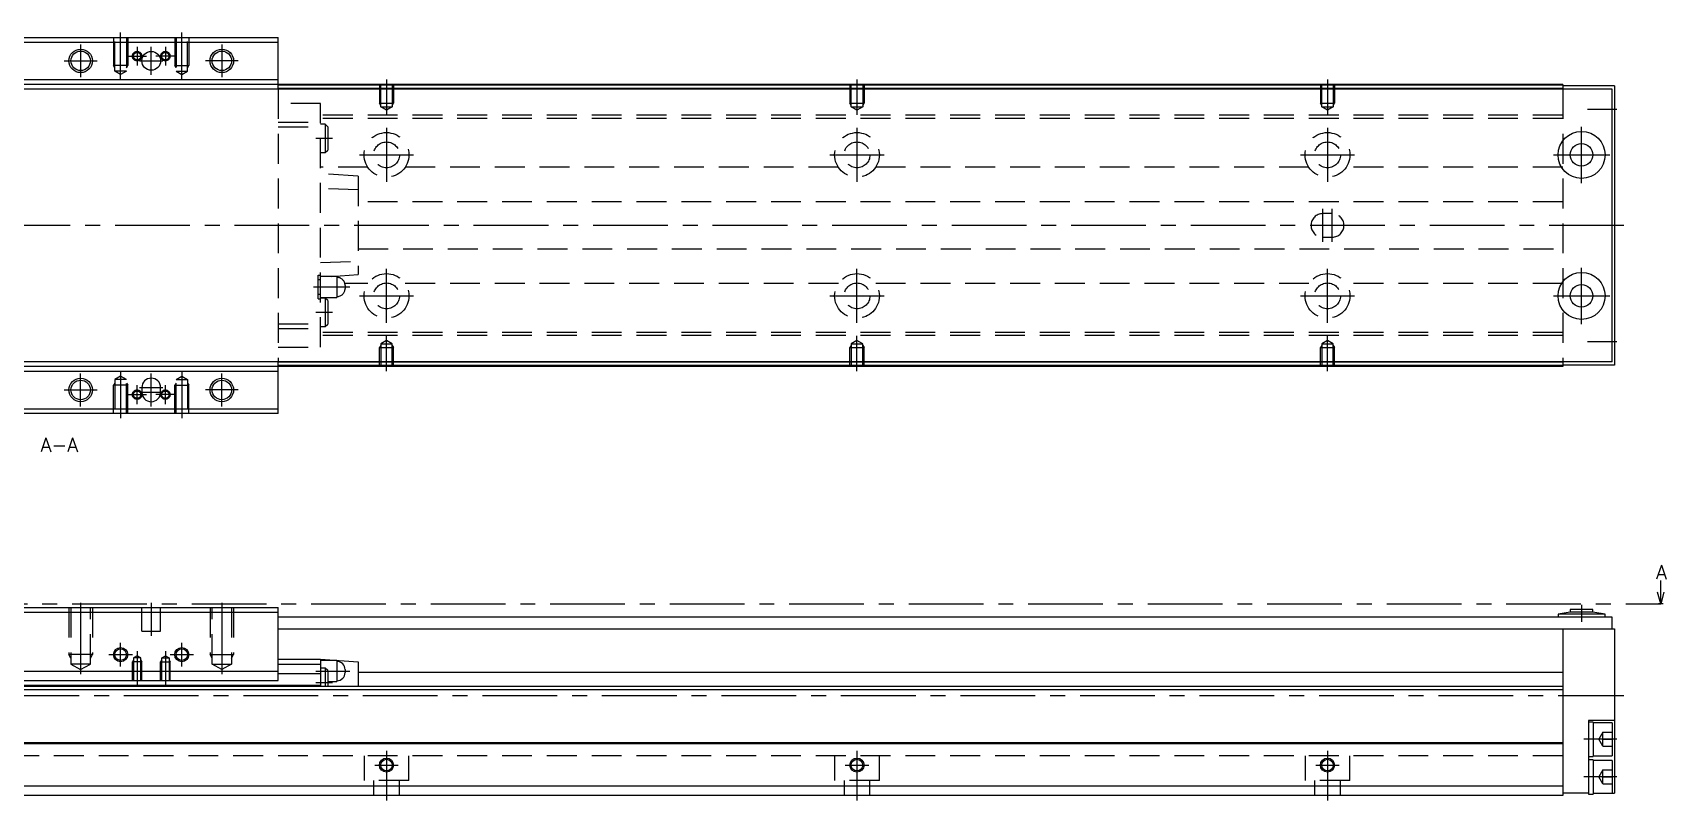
# Model space of a CAD drawing. Extents: x -2 to 917, y -8 to 279.
# Drawn here: x 569.6 to 916.8, y 9 to 172.3 of the extents above; entities that cross this region are included whole.
import ezdxf

# ---------------------------------------------------------------- set-up
doc = ezdxf.new("R2010")
doc.units = 0
doc.header["$LTSCALE"] = 0.5
doc.linetypes.add('CENTER', pattern=[50.8, 31.75, -6.35, 6.35, -6.35])
doc.linetypes.add('DASHED', pattern=[19.05, 12.7, -6.35])
for name, color, linetype in [('MSM_CENTER', 1, 'CENTER'), ('MSM_CONTINUOUS', 7, 'CONTINUOUS'), ('MSM_DASHED', 4, 'DASHED'), ('MSM_NARROW', 5, 'CONTINUOUS'), ('MSM_PART_NUMBER', 7, 'CONTINUOUS')]:
    doc.layers.add(name, color=color, linetype=linetype)
doc.styles.get("Standard").update_dxf_attribs({"font": 'txt.shx', "height": 3, "bigfont": 'bigfont.shx'})

msp = doc.modelspace()

# ---------------------------------------------------------------- linework, layer by layer
at = {"layer": 'MSM_CENTER'}
for p, q in [((588.26, 162.39), (588.26, 172.3)), ((601.26, 162.39), (601.26, 172.3)), ((579.76, 169.8), (579.76, 162.8)), ((589.76, 167.3), (593.76, 167.3)), ((591.76, 169.3), (591.76, 165.3)), ((594.76, 163.3), (594.76, 169.3)), ((599.76, 167.3), (595.76, 167.3)), ((597.76, 169.3), (597.76, 165.3)), ((609.76, 169.8), (609.76, 162.8)), ((576.26, 166.3), (583.26, 166.3)), ((592.26, 166.3), (597.26, 166.3)), ((613.26, 166.3), (606.26, 166.3)), ((644.76, 162.3), (644.76, 154.79)), ((744.76, 162.3), (744.76, 154.79)), ((844.76, 162.3), (844.76, 154.79)), ((900.01, 156), (906.26, 156)), ((633.26, 149.8), (629.76, 149.8)), ((644.76, 152.05), (644.76, 140.55)), ((744.76, 152.05), (744.76, 140.55)), ((844.76, 152.05), (844.76, 140.55)), ((898.76, 140.3), (898.76, 152.3)), ((639.01, 146.3), (650.51, 146.3)), ((739.01, 146.3), (750.51, 146.3)), ((839.01, 146.3), (850.51, 146.3)), ((892.76, 146.3), (904.76, 146.3)), ((843.76, 127.8), (843.76, 134.8)), ((845.76, 127.8), (845.76, 134.8)), ((907.76, 131.3), (256.26, 131.3)), ((644.76, 110.55), (644.76, 122.05)), ((744.76, 110.55), (744.76, 122.05)), ((844.76, 110.55), (844.76, 122.05)), ((898.76, 110.3), (898.76, 122.3)), ((629.26, 118.2), (636.96, 118.2)), ((639.01, 116.3), (650.51, 116.3)), ((739.01, 116.3), (750.51, 116.3)), ((839.01, 116.3), (850.51, 116.3)), ((892.76, 116.3), (904.76, 116.3)), ((633.26, 112.8), (629.76, 112.8)), ((644.76, 100.3), (644.76, 107.81)), ((744.76, 100.3), (744.76, 107.81)), ((844.76, 100.3), (844.76, 107.81)), ((900.01, 106.6), (906.26, 106.6)), ((579.76, 92.8), (579.76, 99.8)), ((588.26, 100.21), (588.26, 90.3)), ((591.76, 93.3), (591.76, 97.3)), ((594.76, 92.8), (594.76, 99.8)), ((597.76, 93.3), (597.76, 97.3)), ((601.26, 100.21), (601.26, 90.3)), ((609.76, 92.8), (609.76, 99.8)), ((576.26, 96.3), (583.26, 96.3)), ((589.76, 95.3), (593.76, 95.3)), ((592.26, 96.8), (597.26, 96.8)), ((592.26, 95.8), (597.26, 95.8)), ((599.76, 95.3), (595.76, 95.3)), ((613.26, 96.3), (606.26, 96.3)), ((247.76, 50.8), (915.6, 50.8)), ((579.76, 51), (579.76, 35.81)), ((594.76, 51), (594.76, 44)), ((609.76, 51), (609.76, 35.81)), ((898.76, 50.6), (898.76, 47)), ((588.26, 37.5), (588.26, 42.5)), ((601.26, 37.5), (601.26, 42.5)), ((585.76, 40), (590.76, 40)), ((591.76, 40.76), (591.76, 33.5)), ((597.76, 40.76), (597.76, 33.5)), ((598.76, 40), (603.76, 40)), ((629.76, 36.5), (636.96, 36.5)), ((258.76, 31.3), (907.76, 31.3)), ((629.76, 34.1), (633.26, 34.1)), ((906.26, 22), (899.26, 22)), ((644.76, 19.5), (644.76, 9)), ((744.76, 19.5), (744.76, 9)), ((844.76, 19.5), (844.76, 9)), ((642.26, 16.5), (647.26, 16.5)), ((742.26, 16.5), (747.26, 16.5)), ((842.26, 16.5), (847.26, 16.5)), ((906.26, 14), (899.26, 14))]:
    msp.add_line(p, q, dxfattribs=at)
at = {"layer": 'MSM_CONTINUOUS'}
for p, q in [((567.76, 171.3), (621.76, 171.3)), ((567.76, 170.3), (621.76, 170.3)), ((621.76, 160.3), (621.76, 171.3)), ((905.26, 160.3), (283.26, 160.3)), ((894.76, 161.3), (294.76, 161.3)), ((567.76, 162.3), (621.76, 162.3)), ((894.76, 161.1), (621.76, 161.1)), ((894.76, 160.4), (621.76, 160.4)), ((894.76, 161.3), (894.76, 160.3)), ((905.76, 161), (894.76, 161)), ((905.26, 102.3), (905.26, 160.3)), ((905.76, 161), (905.76, 101.6)), ((905.26, 102.3), (283.26, 102.3)), ((894.76, 101.3), (294.76, 101.3)), ((621.76, 91.3), (621.76, 102.3)), ((894.76, 102.2), (621.76, 102.2)), ((894.76, 101.5), (621.76, 101.5)), ((894.76, 102.3), (894.76, 101.3)), ((905.76, 101.6), (894.76, 101.6)), ((567.76, 100.3), (621.76, 100.3)), ((592.76, 96.8), (592.76, 95.8)), ((596.76, 95.8), (596.76, 96.8)), ((567.76, 92.3), (621.76, 92.3)), ((621.76, 91.3), (567.76, 91.3)), ((915.6, 50.8), (915.6, 55.8)), ((915.6, 50.8), (914.93, 53.3)), ((916.26, 53.3), (915.6, 50.8)), ((567.76, 50), (621.76, 50)), ((567.76, 49), (621.76, 49)), ((621.76, 34.5), (621.76, 50)), ((896.36, 49), (893.76, 48.6)), ((896.36, 49.6), (896.36, 49)), ((901.16, 49.6), (896.36, 49.6)), ((901.16, 49), (896.36, 49)), ((901.16, 49), (901.16, 49.6)), ((903.76, 48.6), (901.16, 49)), ((916.1, 50.8), (915.1, 50.8)), ((905.26, 48), (621.76, 48)), ((621.76, 45.5), (905.76, 45.5)), ((893.76, 48.6), (893.76, 48)), ((903.76, 48.6), (893.76, 48.6)), ((894.76, 45.5), (894.76, 10)), ((903.76, 48), (903.76, 48.6)), ((905.26, 45.5), (905.26, 48)), ((905.76, 45.5), (905.76, 10.5)), ((621.76, 39), (630.76, 39)), ((630.76, 39), (638.76, 38.5)), ((630.76, 39), (630.76, 33.2)), ((634.21, 38.75), (630.76, 38.75)), ((634.21, 38.75), (634.21, 34.25)), ((638.76, 38.5), (638.76, 33.2)), ((567.76, 36.5), (621.76, 36.5)), ((621.76, 38), (630.76, 38)), ((621.76, 36), (630.76, 36)), ((631.76, 37.1), (630.76, 37.1)), ((632.26, 36.6), (631.76, 37.1)), ((631.76, 37.1), (631.76, 33.2)), ((632.26, 36.6), (632.26, 33.2)), ((635.96, 36.8), (635.96, 36.2)), ((638.76, 36.3), (894.76, 36.3)), ((894.76, 33.2), (294.76, 33.2)), ((894.76, 32.5), (294.76, 32.5)), ((558.76, 33.5), (630.76, 33.5)), ((567.76, 34.5), (621.76, 34.5)), ((632.26, 34.25), (634.21, 34.25)), ((905.76, 26), (900.26, 26)), ((900.26, 26), (900.26, 10.35)), ((901.26, 25.65), (900.26, 25.65)), ((901.26, 25.65), (901.26, 18.35)), ((905.26, 25.5), (901.26, 25.5)), ((905.26, 25.5), (905.26, 18.5)), ((894.76, 21.2), (294.76, 21.2)), ((894.76, 21), (294.76, 21)), ((900.26, 18.35), (901.26, 18.35)), ((901.26, 17.65), (900.26, 17.65)), ((901.26, 18.5), (905.26, 18.5)), ((901.26, 17.65), (901.26, 10.35)), ((905.26, 17.5), (901.26, 17.5)), ((905.26, 17.5), (905.26, 10.5)), ((844.76, 12), (285.26, 12)), ((894.76, 12), (294.76, 12)), ((900.26, 10.5), (894.76, 10.5)), ((901.26, 10.5), (905.76, 10.5)), ((894.76, 10), (294.76, 10)), ((900.26, 10.35), (901.26, 10.35))]:
    msp.add_line(p, q, dxfattribs=at)
for centre, radius in [((579.76, 166.3), 2.07), ((594.76, 166.3), 2), ((609.76, 166.3), 2.07), ((898.76, 146.3), 5), ((898.76, 146.3), 2.4), ((898.76, 116.3), 5), ((898.76, 116.3), 2.4), ((579.76, 96.3), 2.07), ((609.76, 96.3), 2.07), ((588.26, 40), 1.23), ((601.26, 40), 1.23), ((644.76, 16.5), 1.23), ((744.76, 16.5), 1.23), ((844.76, 16.5), 1.23)]:
    msp.add_circle(centre, radius, dxfattribs=at)
for centre, radius, start, end in [((594.76, 96.8), 2, 0, 180), ((594.76, 95.8), 2, 180, 0), ((634.21, 36.8), 1.75, 0, 90), ((634.21, 36.2), 1.75, 270, 0)]:
    msp.add_arc(centre, radius, start, end, dxfattribs=at)
at = {"layer": 'MSM_DASHED'}
for p, q in [((586.76, 171.3), (586.76, 165.3)), ((587.03, 164.1), (587.03, 171.3)), ((589.49, 171.3), (589.49, 164.1)), ((589.76, 171.3), (589.76, 165.3)), ((599.76, 171.3), (599.76, 165.3)), ((600.03, 171.3), (600.03, 164.1)), ((602.49, 164.1), (602.49, 171.3)), ((602.76, 171.3), (602.76, 165.3)), ((589.76, 165.3), (586.76, 165.3)), ((587.03, 164.83), (586.76, 165.3)), ((589.49, 164.1), (587.03, 164.1)), ((588.26, 163.39), (587.03, 164.1)), ((589.49, 164.1), (588.26, 163.39)), ((589.49, 164.83), (589.76, 165.3)), ((599.76, 165.3), (602.76, 165.3)), ((600.03, 164.83), (599.76, 165.3)), ((600.03, 164.1), (602.49, 164.1)), ((600.03, 164.1), (601.26, 163.39)), ((601.26, 163.39), (602.49, 164.1)), ((602.49, 164.83), (602.76, 165.3)), ((621.76, 160.3), (621.76, 102.3)), ((643.26, 161.3), (643.26, 157.3)), ((643.53, 156.5), (643.53, 161.3)), ((645.99, 161.3), (645.99, 156.5)), ((646.26, 161.3), (646.26, 157.3)), ((743.26, 161.3), (743.26, 157.3)), ((743.53, 156.5), (743.53, 161.3)), ((745.99, 161.3), (745.99, 156.5)), ((746.26, 161.3), (746.26, 157.3)), ((843.26, 161.3), (843.26, 157.3)), ((843.53, 156.5), (843.53, 161.3)), ((845.99, 161.3), (845.99, 156.5)), ((846.26, 161.3), (846.26, 157.3)), ((894.76, 160.3), (894.76, 102.3)), ((630.76, 157.2), (621.76, 157.2)), ((630.76, 105.4), (630.76, 157.2)), ((643.53, 156.83), (643.26, 157.3)), ((643.26, 157.3), (646.26, 157.3)), ((643.53, 156.5), (645.99, 156.5)), ((644.76, 155.79), (643.53, 156.5)), ((645.99, 156.5), (644.76, 155.79)), ((645.99, 156.83), (646.26, 157.3)), ((743.53, 156.83), (743.26, 157.3)), ((743.26, 157.3), (746.26, 157.3)), ((743.53, 156.5), (745.99, 156.5)), ((744.76, 155.79), (743.53, 156.5)), ((745.99, 156.5), (744.76, 155.79)), ((745.99, 156.83), (746.26, 157.3)), ((843.53, 156.83), (843.26, 157.3)), ((843.26, 157.3), (846.26, 157.3)), ((843.53, 156.5), (845.99, 156.5)), ((844.76, 155.79), (843.53, 156.5)), ((845.99, 156.5), (844.76, 155.79)), ((845.99, 156.83), (846.26, 157.3)), ((621.76, 153.25), (630.76, 153.25)), ((894.76, 154.75), (630.76, 154.75)), ((894.76, 154.05), (630.76, 154.05)), ((631.76, 152.8), (630.76, 152.8)), ((631.76, 152.8), (631.76, 146.8)), ((632.26, 152.3), (631.76, 152.8)), ((621.76, 152.25), (630.76, 152.25)), ((632.26, 152.3), (632.26, 147.3)), ((630.76, 146.8), (631.76, 146.8)), ((631.76, 146.8), (632.26, 147.3)), ((640.81, 143.66), (630.76, 143.66)), ((740.81, 143.66), (648.71, 143.66)), ((840.81, 143.66), (748.71, 143.66)), ((894.76, 143.66), (848.71, 143.66)), ((638.76, 141.77), (630.76, 142.3)), ((638.76, 138.9), (630.76, 139.16)), ((638.76, 141.77), (638.76, 120.83)), ((894.76, 136.3), (638.76, 136.3)), ((845.76, 133.8), (843.76, 133.8)), ((843.76, 128.8), (845.76, 128.8)), ((638.76, 126.3), (894.76, 126.3)), ((630.76, 123.44), (638.76, 123.7)), ((630.26, 120.7), (630.76, 120.7)), ((630.26, 115.7), (630.26, 120.7)), ((630.76, 119.7), (630.26, 119.7)), ((634.21, 120.45), (630.76, 120.45)), ((633.02, 120.45), (638.76, 120.83)), ((634.21, 120.45), (634.21, 115.95)), ((640.81, 118.94), (635.9, 118.94)), ((635.96, 118.5), (635.96, 117.9)), ((740.81, 118.94), (648.71, 118.94)), ((840.81, 118.94), (748.71, 118.94)), ((894.76, 118.94), (848.71, 118.94)), ((630.26, 116.7), (630.76, 116.7)), ((630.26, 115.7), (630.76, 115.7)), ((630.76, 115.95), (634.21, 115.95)), ((631.76, 115.8), (630.76, 115.8)), ((632.26, 115.3), (631.76, 115.8)), ((631.76, 115.8), (631.76, 109.8)), ((632.26, 115.3), (632.26, 110.3)), ((621.76, 110.35), (630.76, 110.35)), ((621.76, 109.35), (630.76, 109.35)), ((630.76, 109.8), (631.76, 109.8)), ((894.76, 108.55), (630.76, 108.55)), ((894.76, 107.85), (630.76, 107.85)), ((631.76, 109.8), (632.26, 110.3)), ((621.76, 105.4), (630.76, 105.4)), ((643.53, 105.77), (643.26, 105.3)), ((643.26, 101.3), (643.26, 105.3)), ((643.26, 105.3), (646.26, 105.3)), ((644.76, 106.81), (643.53, 106.1)), ((643.53, 106.1), (643.53, 101.3)), ((643.53, 106.1), (645.99, 106.1)), ((645.99, 106.1), (644.76, 106.81)), ((645.99, 101.3), (645.99, 106.1)), ((645.99, 105.77), (646.26, 105.3)), ((646.26, 101.3), (646.26, 105.3)), ((743.53, 105.77), (743.26, 105.3)), ((743.26, 101.3), (743.26, 105.3)), ((743.26, 105.3), (746.26, 105.3)), ((744.76, 106.81), (743.53, 106.1)), ((743.53, 106.1), (743.53, 101.3)), ((743.53, 106.1), (745.99, 106.1)), ((745.99, 106.1), (744.76, 106.81)), ((745.99, 101.3), (745.99, 106.1)), ((745.99, 105.77), (746.26, 105.3)), ((746.26, 101.3), (746.26, 105.3)), ((843.53, 105.77), (843.26, 105.3)), ((843.26, 101.3), (843.26, 105.3)), ((843.26, 105.3), (846.26, 105.3)), ((844.76, 106.81), (843.53, 106.1)), ((843.53, 106.1), (843.53, 101.3)), ((843.53, 106.1), (845.99, 106.1)), ((845.99, 106.1), (844.76, 106.81)), ((845.99, 101.3), (845.99, 106.1)), ((845.99, 105.77), (846.26, 105.3)), ((846.26, 101.3), (846.26, 105.3)), ((587.03, 97.77), (586.76, 97.3)), ((589.76, 97.3), (586.76, 97.3)), ((586.76, 91.3), (586.76, 97.3)), ((588.26, 99.21), (587.03, 98.5)), ((587.03, 98.5), (587.03, 91.3)), ((589.49, 98.5), (587.03, 98.5)), ((589.49, 98.5), (588.26, 99.21)), ((589.49, 91.3), (589.49, 98.5)), ((589.49, 97.77), (589.76, 97.3)), ((589.76, 91.3), (589.76, 97.3)), ((600.03, 97.77), (599.76, 97.3)), ((599.76, 91.3), (599.76, 97.3)), ((599.76, 97.3), (602.76, 97.3)), ((600.03, 98.5), (601.26, 99.21)), ((600.03, 91.3), (600.03, 98.5)), ((600.03, 98.5), (602.49, 98.5)), ((601.26, 99.21), (602.49, 98.5)), ((602.49, 98.5), (602.49, 91.3)), ((602.49, 97.77), (602.76, 97.3)), ((602.76, 91.3), (602.76, 97.3)), ((577.26, 50), (577.26, 40)), ((577.69, 50), (577.69, 38)), ((581.83, 38), (581.83, 50)), ((582.26, 50), (582.26, 40)), ((592.76, 45), (592.76, 50)), ((596.76, 45), (596.76, 50)), ((607.26, 50), (607.26, 40)), ((607.69, 38), (607.69, 50)), ((611.83, 50), (611.83, 38)), ((612.26, 50), (612.26, 40)), ((592.76, 45), (596.76, 45)), ((582.26, 40), (577.26, 40)), ((577.69, 39.25), (577.26, 40)), ((581.83, 39.25), (582.26, 40)), ((590.98, 38.87), (590.76, 38.5)), ((592.76, 38.5), (590.76, 38.5)), ((590.76, 34.5), (590.76, 38.5)), ((591.76, 39.76), (590.98, 39.31)), ((592.54, 39.31), (590.98, 39.31)), ((590.98, 39.31), (590.98, 34.5)), ((592.54, 39.31), (591.76, 39.76)), ((592.54, 34.5), (592.54, 39.31)), ((592.54, 38.87), (592.76, 38.5)), ((592.76, 34.5), (592.76, 38.5)), ((596.98, 38.87), (596.76, 38.5)), ((596.76, 34.5), (596.76, 38.5)), ((596.76, 38.5), (598.76, 38.5)), ((596.98, 39.31), (597.76, 39.76)), ((596.98, 39.31), (598.54, 39.31)), ((596.98, 34.5), (596.98, 39.31)), ((597.76, 39.76), (598.54, 39.31)), ((598.54, 39.31), (598.54, 34.5)), ((598.54, 38.87), (598.76, 38.5)), ((598.76, 34.5), (598.76, 38.5)), ((607.26, 40), (612.26, 40)), ((607.69, 39.25), (607.26, 40)), ((611.83, 39.25), (612.26, 40)), ((581.83, 38), (577.69, 38)), ((577.69, 38), (579.76, 36.81)), ((579.76, 36.81), (581.83, 38)), ((607.69, 38), (611.83, 38)), ((609.76, 36.81), (607.69, 38)), ((611.83, 38), (609.76, 36.81)), ((903.26, 23.5), (902.4, 22)), ((903.26, 20.5), (902.4, 22)), ((903.26, 20.5), (903.26, 23.5)), ((903.26, 23.5), (905.26, 23.5)), ((903.26, 22), (905.26, 22)), ((894.76, 18.5), (294.76, 18.5)), ((640.01, 18.5), (640.01, 13.2)), ((649.51, 13.2), (649.51, 18.5)), ((740.01, 18.5), (740.01, 13.2)), ((749.51, 13.2), (749.51, 18.5)), ((840.01, 18.5), (840.01, 13.2)), ((849.51, 13.2), (849.51, 18.5)), ((903.26, 20.5), (905.26, 20.5)), ((903.26, 15.5), (902.4, 14)), ((903.26, 12.5), (902.4, 14)), ((903.26, 12.5), (903.26, 15.5)), ((903.26, 15.5), (905.26, 15.5)), ((903.26, 14), (905.26, 14)), ((649.51, 13.2), (640.01, 13.2)), ((642.01, 13.2), (642.01, 10)), ((647.51, 10), (647.51, 13.2)), ((749.51, 13.2), (740.01, 13.2)), ((742.01, 13.2), (742.01, 10)), ((747.51, 10), (747.51, 13.2)), ((849.51, 13.2), (840.01, 13.2)), ((842.01, 13.2), (842.01, 10)), ((847.51, 10), (847.51, 13.2)), ((903.26, 12.5), (905.26, 12.5))]:
    msp.add_line(p, q, dxfattribs=at)
for centre, radius in [((591.76, 167.3), 1), ((591.76, 167.3), 0.784), ((597.76, 167.3), 1), ((597.76, 167.3), 0.784), ((644.76, 146.3), 4.75), ((744.76, 146.3), 4.75), ((844.76, 146.3), 4.75), ((644.76, 146.3), 2.75), ((744.76, 146.3), 2.75), ((844.76, 146.3), 2.75), ((644.76, 116.3), 4.75), ((644.76, 116.3), 2.75), ((744.76, 116.3), 4.75), ((744.76, 116.3), 2.75), ((844.76, 116.3), 4.75), ((844.76, 116.3), 2.75), ((591.76, 95.3), 1), ((591.76, 95.3), 0.784), ((597.76, 95.3), 1), ((597.76, 95.3), 0.784)]:
    msp.add_circle(centre, radius, dxfattribs=at)
for centre, radius, start, end in [((843.76, 131.3), 2.5, 90, 270), ((845.76, 131.3), 2.5, 270, 90), ((634.21, 118.5), 1.75, 0, 90), ((634.21, 117.9), 1.75, 270, 0)]:
    msp.add_arc(centre, radius, start, end, dxfattribs=at)
at = {"layer": 'MSM_NARROW'}
for centre, radius in [((579.76, 166.3), 2.5), ((609.76, 166.3), 2.5), ((579.76, 96.3), 2.5), ((609.76, 96.3), 2.5), ((588.26, 40), 1.5), ((601.26, 40), 1.5), ((644.76, 16.5), 1.5), ((744.76, 16.5), 1.5), ((844.76, 16.5), 1.5)]:
    msp.add_circle(centre, radius, dxfattribs=at)

# ---------------------------------------------------------------- texts
at = {"layer": 'MSM_PART_NUMBER'}
for s, p in [('A-A', (571.23, 83.1)), ('A', (914.59, 56.05))]:
    msp.add_text(s, height=3, dxfattribs=at).set_placement(p)

doc.saveas('drawing.dxf')
